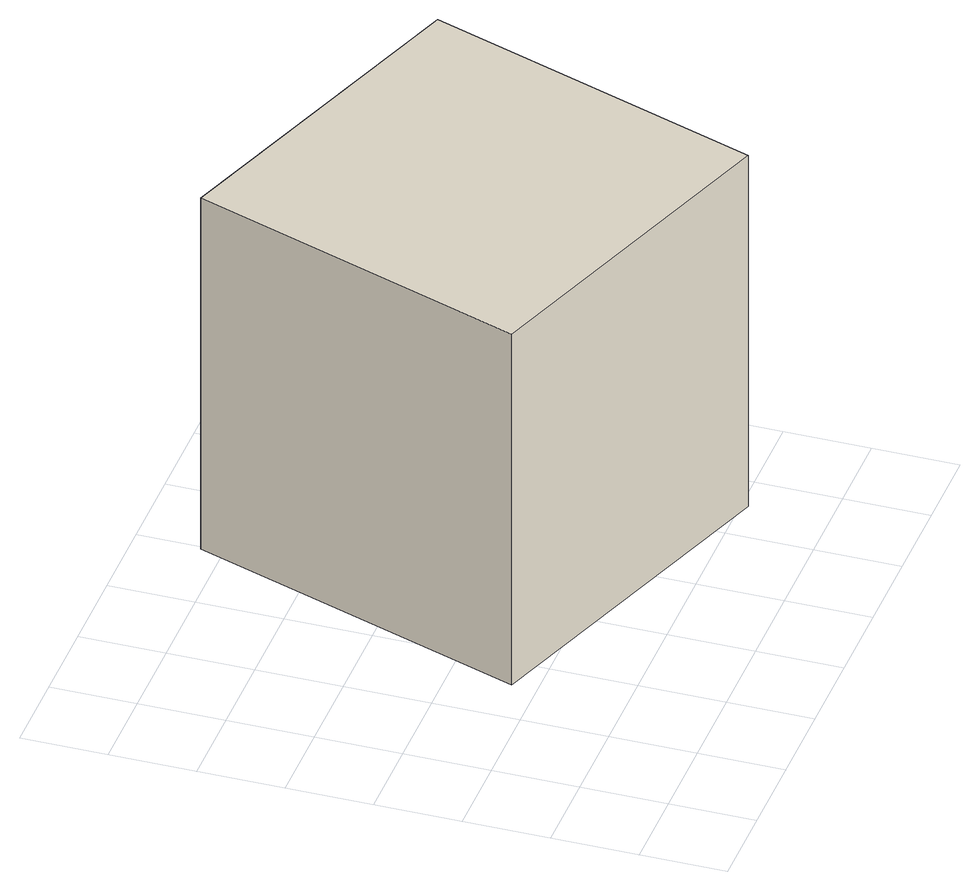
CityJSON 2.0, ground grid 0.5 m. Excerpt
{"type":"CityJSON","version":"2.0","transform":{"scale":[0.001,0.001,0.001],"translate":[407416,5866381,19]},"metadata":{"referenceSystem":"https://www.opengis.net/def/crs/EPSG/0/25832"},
"CityObjects":{
"building1":{"type":"Building","attributes":{"Gemeindeschluessel":"03454033","AbsoluteHoehe":"19.317","MittlereTraufHoehe":"21.616","Firsthoehe":"21.616","function":"31001_2500","roofType":"1000","measuredHeight":2.3},"address":[{"country":"Germany","locality":"Lorup"}],"geometry":[{"type":"MultiSurface","lod":"1","boundaries":[[[0,1,2,3]],[[4,5,6,7]],[[4,7,3,2]],[[5,4,2,1]],[[6,5,1,0]],[[7,6,0,3]]]}]}
},
"vertices":[
[796,1147,2616],[2779,460,2616],[3468,2442,2616],[1485,3129,2616],[3468,2442,317],[2779,460,317],[796,1147,317],[1485,3129,317]
]}
